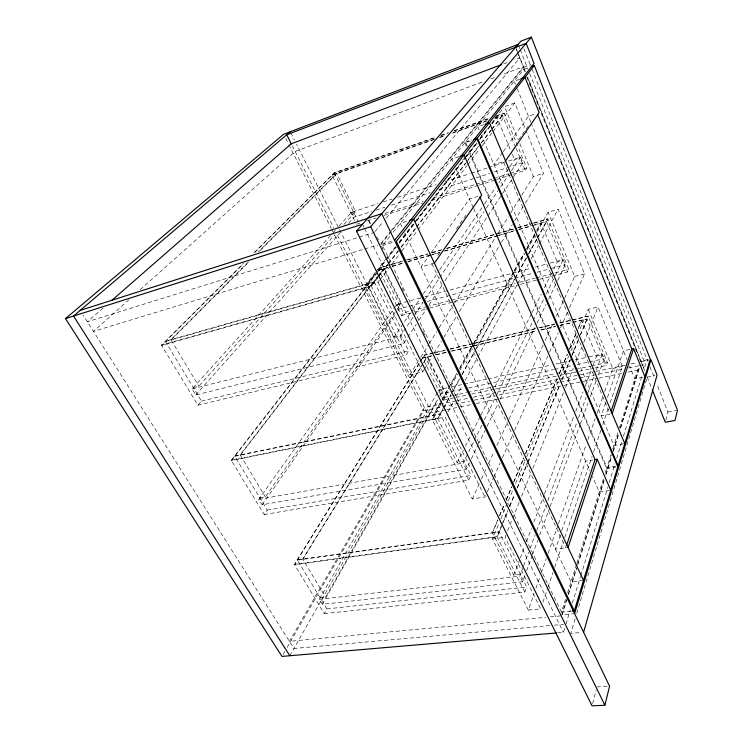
<?xml version="1.0" encoding="UTF-8"?>
<svg xmlns="http://www.w3.org/2000/svg" width="743" height="743" viewBox="0 0 743 743"><rect width="100%" height="100%" fill="white"/><g stroke="black" fill="none" stroke-linecap="round" stroke-linejoin="round"><path stroke-width="0.56" stroke-dasharray="3.71 2.79" d="M592.645 703.621L596.1 690.256M665.793 420.185L667.911 411.993L656.793 383.964M575.091 618.956L570.791 633.38L581.453 632.479M576.744 613.412L646.921 378.243M557.64 632.85L563.417 632.349L564.671 628.253M565.925 624.157L570.318 609.789M572.351 603.149L580.478 576.624M580.812 575.519L607.885 487.083M609.241 482.662L614.99 463.864M616.681 458.338L622.095 440.655M623.451 436.234L642.407 374.323M529.703 73.492L645.453 364.376L644.097 368.797L527.716 77.337M571.116 611.201L561.476 612.13L565.572 599.118M567.615 592.617L576.54 564.253M576.884 563.157L603.622 478.13M605.294 472.808L606.632 468.564L469.047 152.315M615.873 466.13L606.938 467.588L611.108 454.335M612.845 448.818L618.009 432.398M619.374 428.033L638.999 365.667M566.593 599.397L561.745 614.87L574.608 613.662M568.321 593.861L576.289 568.432M577.683 564.011L604.013 479.987M605.74 474.452L611.628 455.663M613.021 451.242L618.557 433.55M620.294 428.024L639.351 367.209M562.172 614.684L566.668 600.325M568.395 594.809L577.385 566.101M577.729 564.996L604.338 479.969M606.065 474.452L611.935 455.682M613.319 451.261L618.854 433.596M620.581 428.079L639.584 367.348M542.901 602.294L547.712 588.038M548.074 586.942L552.885 572.677M554.733 567.197L563.231 541.972M564.717 537.588L592.069 456.425M593.546 452.041L600.938 430.104M602.787 424.624L608.331 408.167M610.179 402.687L622.383 366.494L598.05 306.924L588.242 309.292L579.336 330.663M560.296 534.988L555.458 549.105L568.07 547.507M561.792 530.651L585.623 461.152L592.979 459.917M605.638 402.79L601.189 415.774L610.17 414.083L503.42 161.575M607.495 397.375L623.461 350.835L631.773 349.024M505.909 535.118L505.036 537.263L540.681 608.87L528.31 610.087L534.041 593.694M535.944 588.224L539.762 577.292M541.294 572.927L546.263 558.717M548.167 553.247L558.095 524.827M558.476 523.741L585.976 445.038M587.889 439.577L595.143 418.811M597.056 413.34L602.787 396.948M604.691 391.477L612.715 368.528L588.242 309.292M324.264 613.634L524.827 592.097L526.676 586.989L499.055 531.691L297.256 559.823L326.892 608.926L324.264 613.634L294.414 564.401L420.064 361.795M595.013 367.915L606.325 365.519L607.403 362.547L588.131 316.044L557.817 323.261M437.506 392.508L319.286 599.35L322.286 604.319L522.589 581.75L524.985 575.221M526.573 570.865L532.155 555.634M532.555 554.547L537.728 540.393M539.724 534.951L549.681 507.748M550.08 506.661L579.949 425.042M580.348 423.956L587.917 403.273M590.313 396.743L596.285 380.425M598.273 374.983L604.254 358.655L602.294 353.937L587.574 357.151M522.589 581.75L519.803 576.169L523.248 566.872M523.657 565.785L528.654 552.318M530.112 548.399L535.09 534.979M536.706 530.641L546.254 504.924M547.86 500.568L576.94 422.238M578.528 417.965L586.199 397.301M587.806 392.963L594.261 375.577M596.257 370.2L602.294 353.937M520.425 574.488L513.775 575.258L519.924 558.987M520.332 557.9L524.846 545.966M526.49 541.619L531.412 528.598M533.873 522.088L544.127 494.968M544.535 493.881L574.07 415.755M575.704 411.418L583.088 391.886M585.14 386.462L591.707 369.104M593.341 364.757L596.629 356.083L581.611 320.149L578.017 328.694M507.645 530.808L512.429 518.967M512.856 517.89L519.376 501.748M521.549 496.361L531.115 472.687M532.852 468.378L563.714 391.96M565.451 387.651L573.271 368.277M575.881 361.822L581.964 346.749M583.701 342.449L598.05 306.924M524.827 592.097L497.011 536.632L501.711 525.273M502.147 524.205L507.896 510.302M509.661 506.02L514.518 494.262M517.165 487.845L527.326 463.251M527.771 462.174L560.008 384.112M561.782 379.84L570.169 359.519M571.943 355.238L578.565 339.198M580.329 334.926L588.131 316.044M501.414 526.629L497.16 536.929L294.572 564.661L419.563 363.002M503.178 522.357L508.036 510.59M509.8 506.308L514.658 494.541M517.304 488.123L527.456 463.521M527.901 462.452L560.129 384.372M561.894 380.091L570.28 359.77M572.045 355.488L578.667 339.449M580.432 335.167L588.233 316.286L559.042 323.233M528.31 610.087L492.451 538.981L499.138 522.951M500.921 518.679L512.949 489.841M515.623 483.424L524.976 460.994M526.759 456.722L558.392 380.871M560.176 376.599L568.636 356.296M570.865 350.956L577.552 334.935M497.717 519.812L492.34 532.629L513.775 575.258M499.51 515.54L504.451 503.8M506.243 499.528L511.63 486.711M513.422 482.439L523.741 457.883M525.533 453.611L557.38 377.806M559.182 373.534L567.253 354.318M569.5 348.978L576.224 332.966M492.479 532.917L497.866 520.1M499.658 515.828L504.135 505.147M506.382 499.807L511.76 486.99M514.007 481.65L523.871 458.162M525.663 453.889L557.046 379.134M559.293 373.794L567.364 354.569M569.602 349.229L577.673 330.003M578.119 328.935L581.713 320.391M440.766 404.498L432.296 419.674L472.279 498.971L484.975 496.965L486.86 492.73M487.334 491.68L493.463 477.925M493.937 476.876L500.076 463.13M502.435 457.837L512.809 434.581M514.704 430.346L547.73 356.334M549.616 352.098L558.114 333.068M560.473 327.784L567.55 311.921M569.435 307.695L584.537 273.861L558.142 209.247L548.13 212.192L537.393 231.426M472.279 498.971L479.523 483.229M481.455 479.021L486.767 467.477M488.699 463.279L494.011 451.735M496.909 445.428L508.5 420.241M508.983 419.191L543.272 344.65M545.204 340.452L553.414 322.611M556.312 316.304L564.039 299.513M564.522 298.463L574.664 276.415L548.13 212.192M264.174 514.528L468.675 480.127L470.932 475.362L440.181 413.777L234.602 456.016L267.239 510.097L264.174 514.528L231.296 460.288L376.162 273.619M539.446 279.331L567.476 271.984L568.757 269.282L547.851 218.841L533.381 223.049M420.454 297.971L397.041 304.268L258.815 499.315L262.121 504.776L466.325 469.232L469.353 462.973M471.378 458.803L477.935 445.233M478.436 444.193L485.003 430.624M487.018 426.454L498.126 403.495M500.141 399.325L534.979 327.329M536.994 323.149L546.077 304.37M548.603 299.15L555.671 284.541M557.687 280.371L565.265 264.722L563.138 259.604L548.65 263.496M466.325 469.232L463.223 463.019L473.923 441.231M474.433 440.19L482.086 424.624M484.445 419.804L544.285 297.98M546.319 293.856L553.498 279.238M555.495 275.17L563.138 259.604M463.985 461.459L457.168 462.675L463.353 450.258M465.424 446.116L472.13 432.667M472.65 431.637L480.387 416.117M480.907 415.077L492.776 391.282M494.838 387.14L531.477 313.676M531.997 312.645L541.285 294.024M544.378 287.81L551.603 273.331M553.674 269.189L557.287 261.945L562.702 260.496M447.955 411.966L454.047 400.756M456.267 396.678L462.36 385.478M465.127 380.379L477.303 357.968M477.86 356.956L517.174 284.625M517.722 283.612L528.245 264.257M531.013 259.158L538.768 244.902M539.316 243.88L558.142 209.247M231.296 460.288L437.673 418.309L442.977 408.715M443.534 407.703L450.806 394.533M451.363 393.521L459.193 379.348M461.988 374.286L474.851 350.993M475.418 349.981L514.565 279.089M515.131 278.077L526.313 257.83M528.552 253.781L536.938 238.587M537.505 237.574L547.851 218.841M443.134 409.031L437.831 418.634L231.463 460.567L381.075 267.675L389.982 265.084M443.692 408.018L450.964 394.858M453.202 390.799L459.908 378.642M462.146 374.593L474.443 352.312M476.681 348.253L514.695 279.377M515.252 278.365L526.434 258.1M528.672 254.05L537.059 238.856M537.616 237.844L547.962 219.101L533.493 223.318M443.023 400.449L448.679 390.326M450.936 386.276L457.716 374.128M459.982 370.088L472.409 347.817M472.975 346.805L512.531 275.959M514.788 271.91L524.957 253.688M527.224 249.639L535.127 235.475M431.516 355.721L422.507 357.857L443.413 400.106L445.02 397.236L451.781 395.787M440.088 403.05L433.29 415.188L457.168 462.675M442.364 399L457.094 372.698M459.936 367.636L472.966 344.371M473.532 343.359L513.784 271.52M514.351 270.508L523.982 253.307M526.815 248.255L534.756 234.082M537.022 230.042L540.988 222.956L557.287 261.945M433.457 415.513L441.388 401.341M441.955 400.328L449.886 386.165M450.453 385.153L456.685 374.017M459.518 368.955L473.115 344.668M473.681 343.656L513.905 271.799M514.472 270.786L524.103 253.586M526.369 249.537L536 232.327M536.567 231.314L541.099 223.225M322.286 604.319L437.906 399.864M440.181 395.833L441.323 393.818L450.369 391.867M320.177 597.799L325.592 597.168L437.478 399.585M439.754 395.555L443.181 389.508L427.058 356.77L423.417 362.695M289.798 655.744L429.937 409.393L296.531 144.17M283.12 654.407L284.857 651.407M287.169 647.394L423.519 410.73L469.632 401.099M375.54 272.226L364.859 285.944L409.727 374.927L422.73 371.946L424.532 368.974M425.135 367.989L431.739 357.123M434.144 353.166L441.351 341.306M443.757 337.359L456.973 315.617M459.369 311.661L500.819 243.481M501.423 242.487L512.233 224.702M514.639 220.745L523.044 206.916M525.45 202.96L543.467 173.314L526.063 130.694M422.813 363.68L302.707 559.07L325.592 597.168M302.865 559.321L422.925 363.903M423.529 362.918L427.169 356.993M420.677 360.81L424.216 355.089L445.549 350.009M420.176 362.017L424.327 355.312L433.308 353.176M409.727 374.927L420.129 358.228M420.742 357.244L428.702 344.473M429.315 343.489L436.661 331.703M439.104 327.774L453.797 304.193M454.41 303.218L497.262 234.454M497.875 233.469L508.277 216.77M510.729 212.842L521.131 196.133M521.744 195.158L533.381 176.49L543.467 173.314M197.889 405.186L405.994 355.135L408.761 350.854L374.286 281.829L165.336 341.26L201.464 401.109L197.889 405.186L161.472 345.124L243.342 263.44M513.134 174.261L525.273 170.388L526.796 168.029L517.917 146.612M330.551 235.522L192.084 388.914L195.734 394.96L403.523 343.647L416.294 324.292M418.848 320.419L426.501 308.809M429.055 304.936L442.466 284.615M445.02 280.743L501.841 194.61M502.482 193.644L522.905 162.68L520.602 157.117L505.231 162.123M192.084 388.914L400.04 336.69L422.869 302.689M425.182 299.234L484.027 211.588M486.433 208.012L498.033 190.719M500.615 186.883L509.131 174.187M511.574 170.556L520.602 157.117M375.076 273.768L367.246 283.835L394.004 337.043L410.294 313.082M412.894 309.246L420.714 297.739M423.324 293.903L438.964 270.898M439.615 269.941L483.925 204.752M484.575 203.786L495.646 187.487M498.906 182.694L509.336 167.361M509.986 166.404L514.546 159.689L520.081 157.887M387.883 267.378L379.014 269.95L401.545 315.496L403.375 312.849L410.08 311.085M262.121 504.776L395.35 314.558M397.997 310.769L399.325 308.874L408.297 306.488M437.896 255.36L440.534 251.58M456.36 228.937L466.901 213.835M518.642 139.777L528.57 125.567M259.855 497.856L265.344 496.872L396.363 310.528M397.022 309.59L401.016 303.915L383.629 268.613L379.385 274.111M430.448 253.762L421.03 266.969L434.414 263.152M431.116 252.815L469.446 199.031L480.647 195.52M502.547 152.575L493.928 164.667L505.537 160.878M503.215 151.646L528.412 116.279L536.075 113.633M364.859 285.944L378.057 282.201L379.459 280.362M380.156 279.442L399.084 254.635M401.889 250.958L417.306 230.739M418.012 229.819L467.078 165.485M467.784 164.565L478.994 149.863M481.798 146.185L492.312 132.403M493.018 131.483L514.741 102.998L525.626 129.635M240.295 455.171L378.8 275.272M379.506 274.353L383.741 268.845M161.472 345.124L371.221 285.814L377.825 277.232M378.531 276.312L387.735 264.35M388.44 263.431L398.35 250.549M401.183 246.862L416.043 227.544M416.749 226.624L465.582 163.126M468.415 159.448L478.316 146.566M481.148 142.879L491.058 129.997M491.764 129.078L504.042 113.122L517.472 145.535M377.992 277.622L371.407 286.185L161.658 345.439L243.5 263.728M378.689 276.702L387.837 264.805M388.543 263.886L398.387 251.069M401.201 247.41L415.978 228.175M416.674 227.265L465.917 163.172M466.623 162.262L478.585 146.696M481.399 143.037L491.244 130.211M491.95 129.301L504.163 113.41L495.451 116.465M378.679 275.031L240.119 454.883L265.344 496.872M377.927 270.108L395.722 247.215M399.279 242.645L415.653 221.59M416.359 220.671L465.48 157.507M466.195 156.597L476.867 142.86M479.718 139.201L491.104 124.555M491.82 123.635L496.798 117.236L511.899 153.364M367.432 284.197L375.252 274.121M378.103 270.461L386.639 259.474M387.354 258.555L396.604 246.648M399.446 242.989L415.811 221.925M416.526 221.005L465.62 157.813M466.325 156.903L476.997 143.167M479.848 139.498L491.225 124.843M491.94 123.932L496.918 117.524M376.877 272.7L380.964 267.434L405.437 260.31M376.255 271.306L384.809 260.329M385.524 259.418L395.499 246.602M399.056 242.032L414.018 222.816M414.733 221.906L463.901 158.77M464.607 157.86L476.727 142.303M480.284 137.724L488.123 127.666M491.69 123.087L503.8 107.54M561.476 612.13L382.478 245.571L390.307 235.81M393.149 232.262L464.895 142.767L470.347 140.891M467.291 146.343L465.443 142.08L523.741 69.359L527.957 67.808M380.871 243.379L390.326 231.658M391.05 230.757L523.471 66.721L501.729 74.792M380.722 244.605L523.536 67.381L530.92 64.65M375.085 231.537L383.258 221.739M386.23 218.173L519.896 57.759L514.481 59.793M195.734 394.96L340.118 232.838M348.606 223.299L354.012 217.235L371.676 211.523M193.291 387.577L198.855 386.184L334.666 234.751M343.925 224.423L355.498 211.514L336.69 173.333L258.295 251.998M333.663 232.076L335.325 230.228M339.105 226.039L351.55 212.257L377.899 203.656M248.496 261.833L170.918 339.672L198.855 386.184M171.104 339.988L248.654 262.121M260.087 250.642L336.82 173.593M254.988 252.258L334.369 173.008L434.497 137.864M254.013 252.796L334.239 172.757L435.463 137.204M128.948 299.717L93.46 331.378L363.531 249.323M140.195 289.677L295.138 151.451L484.334 81.247M103.054 308.048L87.368 321.738L374.351 232.429M503.643 63.87L509.057 61.836M490.854 78.823L496.287 76.808M519.608 79.269L514.212 81.238L515.521 84.461M514.741 102.998L504.516 106.62L518.066 139.443M440.905 135.291L448.531 132.616M453.973 130.703L488.801 118.471M496.417 115.797L504.042 113.122M441.026 135.57L447.565 133.276M454.094 130.982L487.835 119.14M434.674 139.006L332.01 174.976L355.878 223.206M440.125 137.093L445.586 135.18M453.239 132.495L487.092 120.635M494.736 117.951L502.379 115.276L515.688 147.309M332.14 175.237L433.698 139.665M439.159 137.752L444.62 135.839M452.264 133.164L487.213 120.923M494.857 118.239L502.5 115.564M484.111 124.527L477.73 126.747L479.096 129.951M465.443 142.08L471.981 139.842M458.942 156.727L451.763 159.141L453.174 162.327M383.388 201.873L392.165 199.003M397.654 197.211L436.076 184.682M444.853 181.821L470.105 173.583M471.201 173.221L487.668 167.853M488.764 167.5L504.135 162.485M350.845 213.037L355.498 211.514M376.088 210.102L384.92 207.251M391.542 205.105L430.178 192.632M439.011 189.781L489.795 173.379M494.206 171.949L522.905 162.68M384.865 213.408L423.38 201.093M433.28 197.926L475.083 184.561M476.189 184.208L492.693 178.933M493.789 178.58L509.187 173.658M510.292 173.305L526.796 168.029M356.38 224.228L360.801 222.816M367.423 220.708L376.255 217.894M383.982 215.424L422.609 203.108M431.442 200.294L477.805 185.518M478.91 185.165L495.47 179.89M496.575 179.537L512.029 174.614M406.486 221.442L400.263 223.383L402.26 227.572M364.646 248.979L377.927 244.949M381.791 244.28L394.607 240.388M382.478 245.571L394.208 242.023M406.551 259.985L427.689 253.827M432.138 252.527L442.15 249.62M446.608 248.32L513.357 228.881M517.806 227.59L532.276 223.374M391.087 264.759L403.328 261.192M407.777 259.901L427.801 254.069M432.259 252.778L441.156 250.187M446.719 248.571L496.779 233.999M497.894 233.673L513.469 229.141M517.917 227.85L532.387 223.634M392.313 266.087L403.403 262.873M407.842 261.582L431.126 254.83M432.24 254.505L439.995 252.258M444.435 250.967L497.661 235.531M498.767 235.206L514.295 230.702M518.725 229.411L533.149 225.231M534.254 224.906L546.449 221.368L567.476 271.984M379.125 270.192L387.995 267.619M392.434 266.328L403.523 263.115M407.953 261.824L429.027 255.722M430.132 255.397L439.002 252.824M444.546 251.218L495.553 236.423M496.668 236.107L514.407 230.962M518.837 229.671L531.041 226.141M532.146 225.816L546.56 221.637M165.531 341.576L374.472 282.201M424.912 296.773L530.808 268.297M535.266 267.099L547.535 263.802M396.428 305.141L401.016 303.915M409.412 306.19L422.869 302.615M427.355 301.417L513.682 278.439M514.806 278.142L532.75 273.368M537.235 272.179L549.56 268.892M550.684 268.594L565.265 264.722M411.195 310.788L425.72 306.961M426.844 306.673L450.304 300.488M451.428 300.191L515.113 283.417M519.589 282.238L535.229 278.114M536.344 277.826L568.757 269.282M401.545 315.496L413.879 312.264M415.003 311.967L428.46 308.438M429.575 308.15L453.119 301.974M454.242 301.677L519.264 284.625M520.388 284.328L538.322 279.628M574.664 276.415L584.537 273.861M394.004 337.043L400.988 335.288M201.464 401.109L408.761 350.854M450.044 348.941L537.607 328.081M538.731 327.812L556.693 323.53M434.432 352.906L445.661 350.232M450.147 349.164L472.604 343.814M473.728 343.554L535.471 328.852M539.957 327.784L554.547 324.31M436.02 354.652L449.543 351.448M450.667 351.179L473.198 345.839M474.322 345.569L536.27 330.895M540.774 329.827L555.42 326.353M559.925 325.285L586.961 318.877L606.325 365.519M422.618 358.07L431.627 355.934M436.132 354.875L446.274 352.47M451.902 351.133L472.176 346.331M473.3 346.071L536.372 331.127M540.876 330.059L555.523 326.595M560.027 325.527L587.054 319.128M447.128 387.809L439.206 389.546L441.323 393.818M451.66 386.824L462.991 384.354M464.124 384.103L486.767 379.162M487.9 378.911L551.325 365.064M555.857 364.079L570.578 360.866M575.11 359.872L586.441 357.402M438.658 390.493L443.181 389.508M596.629 356.083L601.932 354.922M451.503 391.626L463.948 388.933M468.471 387.957L553.331 369.642M554.464 369.401L572.574 365.491M577.097 364.516L588.41 362.073M589.543 361.832L604.254 358.655M452.914 395.545L466.446 392.657M467.57 392.415L491.253 387.354M492.377 387.112L555.523 373.627M556.656 373.385L574.701 369.531M575.825 369.29L590.481 366.16M591.614 365.918L607.403 362.547M443.413 400.106L454.725 397.7M455.858 397.459L467.171 395.062M471.703 394.096L494.327 389.295M495.46 389.053L558.81 375.605M559.943 375.364L578.045 371.519M579.178 371.286L593.889 368.156M648.072 359.631L640.382 361.256L639.091 358.024M641.079 361.683L648.76 360.067M456.23 400.793L424.439 407.48L289.408 641.32L545.668 617.303M457.363 400.551L468.722 398.155M473.263 397.199L495.971 392.425M497.104 392.183L578.862 374.974M579.995 374.732L594.762 371.621M595.895 371.389L625.411 365.175M631.095 363.977L636.77 362.779M612.715 368.528L622.383 366.494M474.173 400.152L494.587 395.889M499.129 394.942L559.247 382.385M560.38 382.143L578.528 378.354M579.661 378.113L622.764 369.113M628.439 367.924L638.646 365.797M639.779 365.556L645.453 364.376M445.679 409.857L427.531 413.619L336.783 233.915M446.812 409.625L459.285 407.043M460.419 406.811L471.759 404.461M476.291 403.523L498.971 398.833M500.104 398.601L581.732 381.707M582.874 381.465L597.613 378.419M598.747 378.187L622.55 373.255M628.225 372.085L639.565 369.735M234.769 456.304L440.339 414.102M432.296 419.674L445.187 417.055L484.975 496.965M642.686 377.305L634.828 378.902L629.609 366.002M647.246 377.128L654.899 375.577M667.911 411.993L676.446 410.424M258.815 499.315L463.223 463.019M623.702 443.803L613.885 445.503L481.334 135.18M267.239 510.097L470.932 475.362M606.632 468.564L615.575 467.106M609.594 490.38L599.276 491.95L592.45 476.551M297.414 560.083L499.203 531.979M294.414 564.401L497.011 536.632M492.451 538.981L505.036 537.263M319.286 599.35L519.803 576.169M583.534 580.404L571.023 581.778L404.712 232.726M326.892 608.926L526.676 586.989M550.284 616.866L561.829 615.789M549.783 625.597L293.94 648.481L83.29 315.292M554.399 625.188L563.621 624.361M596.963 686.913L607.282 686.318M285.693 138.439L288.312 143.613M288.832 144.653L331.285 228.51M331.815 229.55L423.519 410.73M292.231 145.693L333.653 227.72M290.801 132.774L294.442 140.028M400.04 336.69L403.523 343.647M371.221 285.814L405.994 355.135M437.673 418.309L468.675 480.127M378.057 282.201L422.73 371.946M351.55 212.257L354.012 217.235M397.041 304.268L399.325 308.874M362.5 224.256L364.042 227.386M364.553 228.426L563.417 632.349M334.239 172.757L358.46 221.851M380.964 267.434L403.375 312.849M424.216 355.089L445.02 397.236M368.788 220.179L370.776 224.247M376.961 236.896L378.484 240.026M381.54 246.267L383.072 249.397M401.917 287.94L403.44 291.061M423.306 331.694L424.829 334.814M368.537 220.541L370.571 224.702M431.962 263.849L565.767 547.795M455.951 168.587L473.375 207.901M473.681 208.579L589.877 470.746M464.895 142.767L466.279 145.944M469.139 150.597L606.938 467.588M512.345 154.414L514.546 159.689M516.079 148.247L525.273 170.388M519.821 143.668L533.381 176.49M517.23 88.677L530.762 122.075M531.031 122.734L626.99 359.556M518.549 45.481L519.84 48.713M520.267 49.79L527.985 69.183M515.688 47.218L517.407 51.518M517.834 52.595L525.561 71.96M516.394 49.484L518.131 53.84M518.493 54.75L525.013 71.077M527.595 77.541L645.193 371.983M647.199 376.998L651.927 388.84M523.741 69.359L524.595 71.514M526.75 76.9L637.373 353.714M523.917 48.713L530.326 64.882M532.034 69.192L647.822 361.33M649.958 366.717L654.657 378.577"/><path stroke-width="1.11" d="M652.354 389.917L665.264 422.238L674.978 420.492L677.505 410.229L531.366 37.15L520.927 41.162L356.519 231.166L592.069 705.85L604.886 705.228L609.576 686.179L381.735 213.687L367.794 218.145M583.589 632.293L657.081 375.131L650.952 359.603L574.608 613.662M572.194 611.099L574.33 610.895L617.814 466.743L476.895 138.644L473.625 139.768M568.07 547.507L597.177 459.211L595.078 459.564L566.482 545.622M612.176 413.702L633.63 348.625L631.374 349.117M611.248 410.833L631.773 349.024L537.607 114.329M434.414 263.152L481.668 195.205L464.078 154.999L459.973 156.383M505.537 160.878L539.13 112.583L525.004 77.3L520.685 78.879M476.895 138.644L396.335 241.373L574.33 610.895M477.424 137.966L534.282 65.468L650.264 359.166L618.111 465.768L477.424 137.966L474.155 139.09M394.607 240.388L534.078 63.471L526.128 43.335L515.549 47.376M356.519 231.166L370.692 226.708L531.366 37.15M111.766 300.441L291.265 143.78L501.469 64.687M290.281 131.734L73.538 316.054L289.798 655.744M556.488 632.943L281.969 656.413L65.495 318.608L283.594 134.297L518.122 44.404M515.688 47.218L286.714 134.771L291.405 144.068M531.115 66.638L534.282 65.468M485.17 124.155L489.423 122.669L624.789 443.617M80.198 310.398L367.516 218.461M65.495 318.608L362.5 224.256M409.597 220.476L413.74 219.185L583.534 580.404M370.692 226.708L604.886 705.228M597.177 459.211L610.737 490.204M479.894 196.969L595.069 459.564M633.63 348.625L644.933 376.85"/></g></svg>
